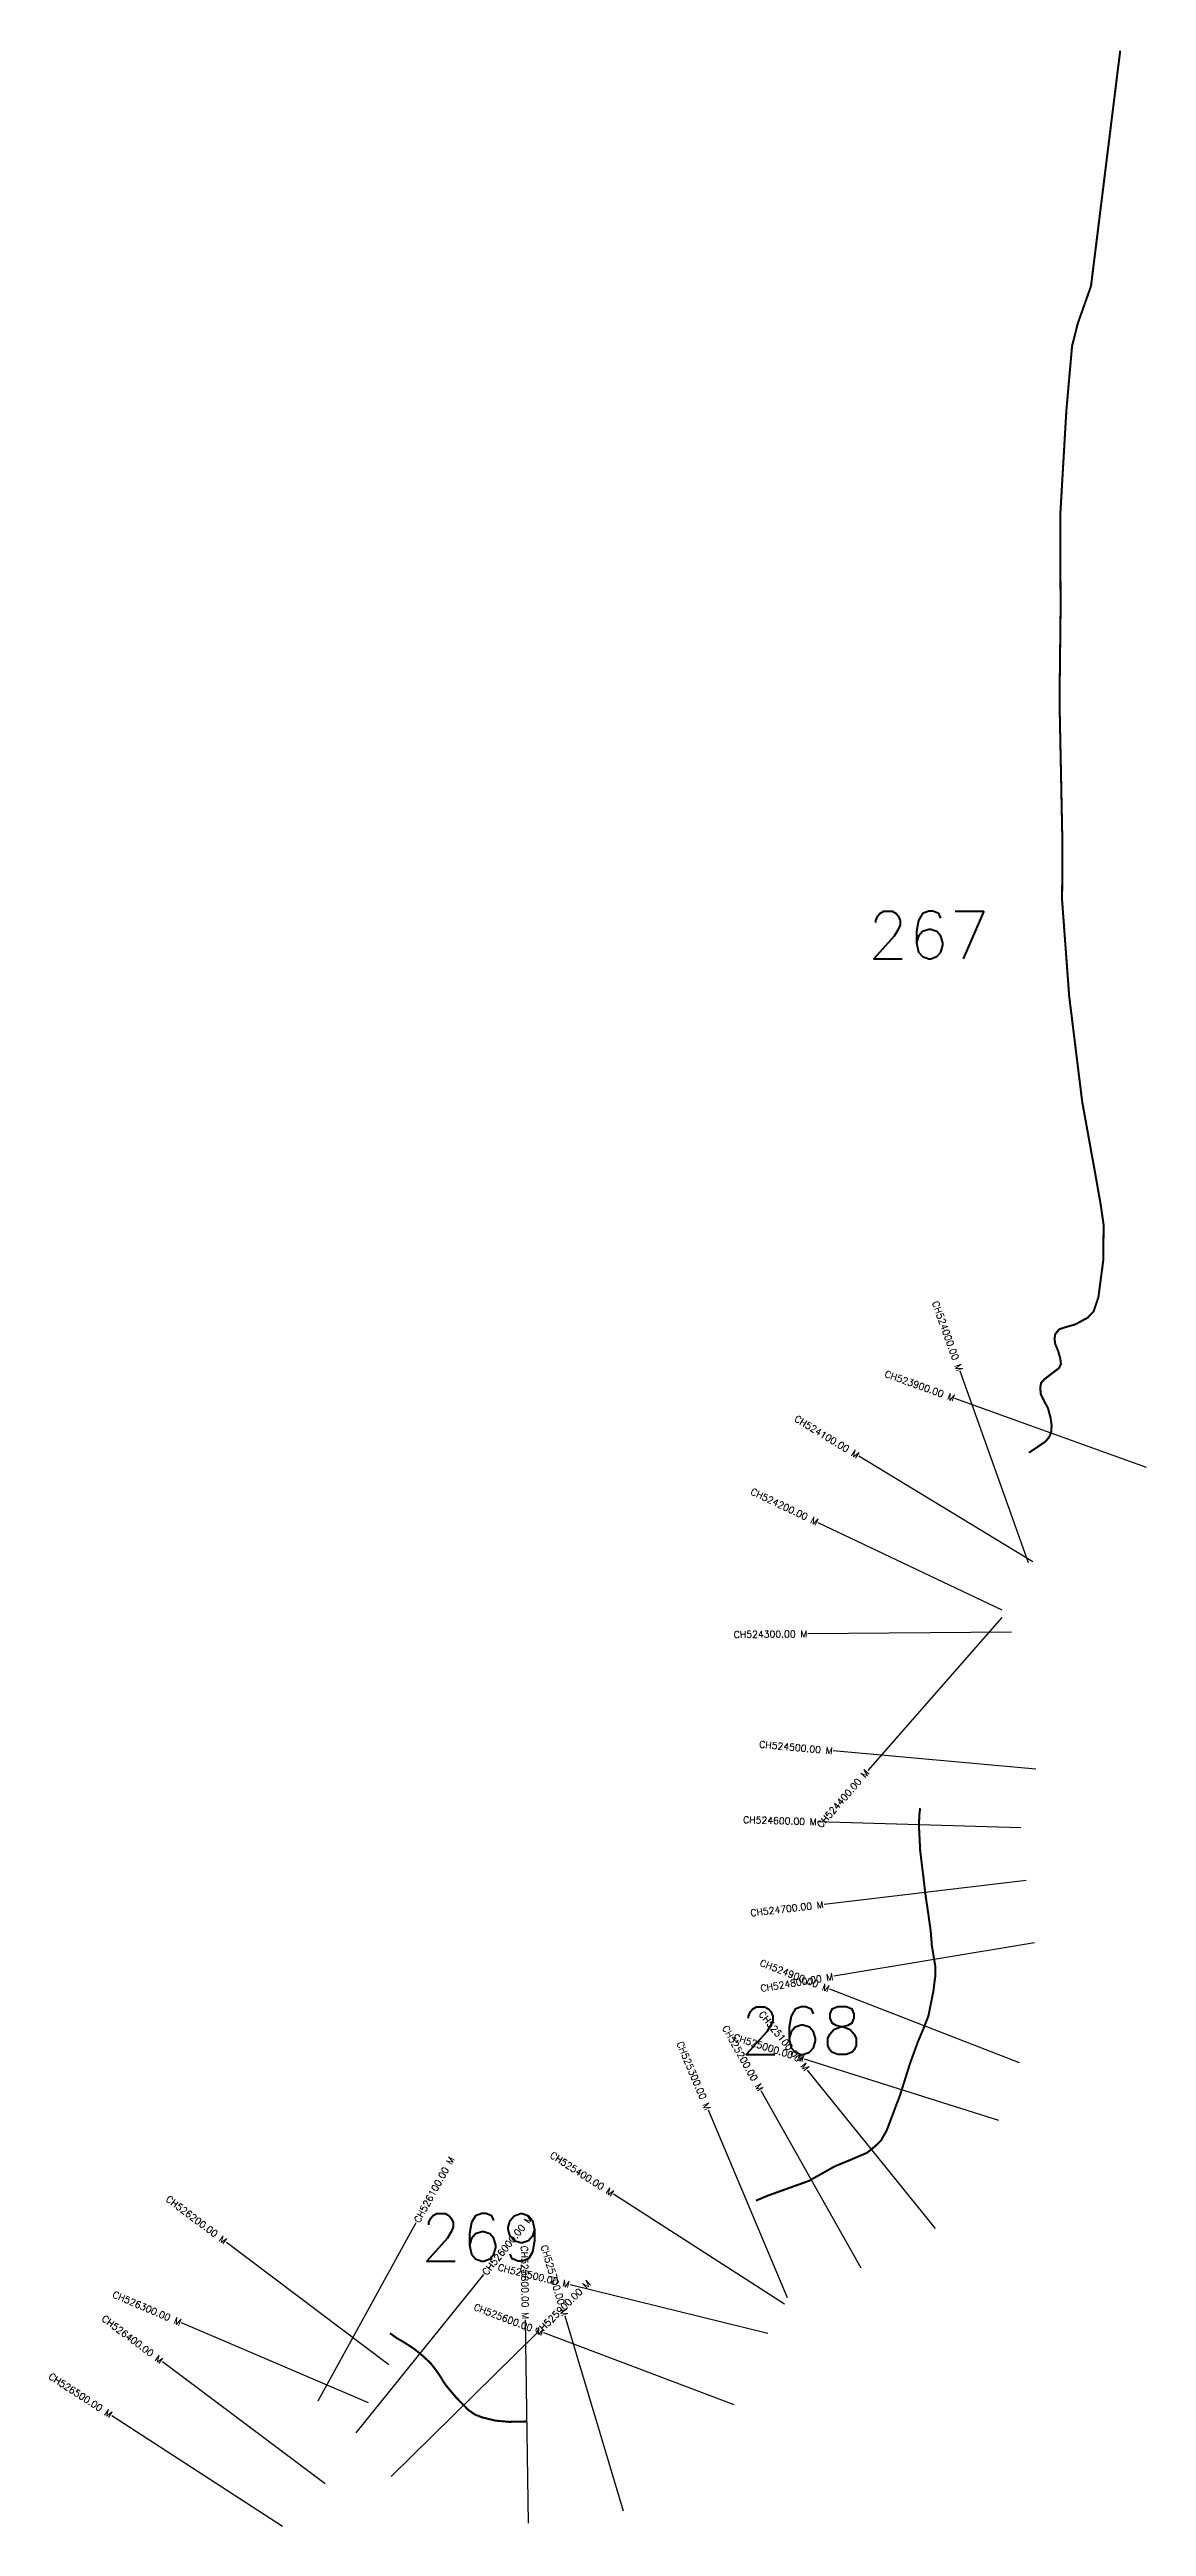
# Model space of a CAD drawing. Header units: metres. Extents: x 316827 to 322033, y 1872732 to 1878514.
# Drawn here: x 316882 to 318499, y 1874861 to 1878514 of the extents above; entities that cross this region are included whole.
import ezdxf
from ezdxf.enums import TextEntityAlignment as Align

# ---------------------------------------------------------------- set-up
doc = ezdxf.new("R2010")
doc.units = ezdxf.units.M
for name, color, linetype in [('CS', 134, 'Continuous'), ('CSMark', 6, 'Continuous'), ('NATURALLY PROTECTED', 3, 'Continuous')]:
    doc.layers.add(name, color=color, linetype=linetype)
doc.styles.get("Standard").update_dxf_attribs({"font": 'simplex.shx'})

msp = doc.modelspace()

# ---------------------------------------------------------------- linework, layer by layer
at = {"layer": 'CS'}
for p, q in [((318324.7, 1876281.9), (318224, 1876564.5)), ((318498.7, 1876422.6), (318216.5, 1876524.2)), ((318331.2, 1876283.6), (318074.7, 1876439.2)), ((318285.9, 1876212.3), (318015, 1876341.2)), ((318285.6, 1876201.4), (318087.8, 1875975.9)), ((318299.8, 1876179.8), (317999.8, 1876177.3)), ((318335.8, 1875977.8), (318037, 1876004.7)), ((318313.4, 1875891.1), (318013.6, 1875900.1)), ((318321.6, 1875813.7), (318023.7, 1875778.4)), ((318333.8, 1875721.7), (318037.9, 1875672.3)), ((318311.4, 1875544.8), (318031.8, 1875653.4)), ((318281, 1875459.8), (317994.9, 1875550.1)), ((318187.6, 1875300.6), (317999.2, 1875534.1)), ((317969.4, 1875198.3), (317853, 1875474.8)), ((318078, 1875241.8), (317930.9, 1875503.3)), ((317965.4, 1875188.7), (317713.1, 1875350.9)), ((317277.7, 1875046.3), (317422.2, 1875309.2)), ((317382, 1875099.3), (317142.5, 1875280)), ((317333.8, 1874999.2), (317522, 1875232.8)), ((317940.4, 1875145.7), (317649.2, 1875217.5)), ((317352, 1875043.3), (317076.1, 1875161.1)), ((317385.2, 1874934.8), (317599.1, 1875145.1)), ((317587.8, 1874865.9), (317583.3, 1875165.8)), ((317890.8, 1875040.3), (317610.2, 1875146.6)), ((317727.7, 1874883.5), (317641.9, 1875171)), ((317288.2, 1874923.9), (317048.1, 1875103.8)), ((317225.4, 1874861.1), (316973.7, 1875024.4))]:
    msp.add_line(p, q, dxfattribs=at)
at = {"layer": 'NATURALLY PROTECTED', "const_width": 3, "flags": 128}
for points in [[(318460.1, 1878512.1), (318417, 1878164.7), (318397.6, 1878109.9), (318389.1, 1878076.4), (318380.7, 1877981.4), (318371.6, 1877825.4), (318372.2, 1877688.8), (318370.6, 1877552.3), (318374.9, 1877341.8), (318374.4, 1877259.2), (318384.8, 1877118.2), (318404, 1876962.3), (318417.5, 1876887.7), (318421.6, 1876865.2), (318431.5, 1876809.3), (318435.6, 1876780.2), (318435.1, 1876728.2), (318427.9, 1876673.6), (318420.8, 1876652.6), (318411.7, 1876643.3), (318393.9, 1876633.7), (318378.2, 1876629.2), (318370.3, 1876626.5), (318364.4, 1876619.5), (318363.2, 1876612.6), (318364.3, 1876604.7), (318368.5, 1876594.6), (318371.8, 1876583.2), (318372.7, 1876575.2), (318369.8, 1876569.2), (318362.7, 1876563.8), (318348.7, 1876553.1), (318343.5, 1876547.5), (318342.1, 1876539.9), (318343.1, 1876530.4), (318348.1, 1876520.3), (318353.6, 1876510.2), (318357.4, 1876495.9), (318358.9, 1876485), (318358.5, 1876475.7), (318355.7, 1876468), (318349.6, 1876460.6), (318325.5, 1876444.5)], [(318165.2, 1875920.3), (318163.9, 1875910.2), (318163.4, 1875893.6), (318165.2, 1875857.9), (318167.5, 1875838.3), (318170, 1875818.2), (318173.2, 1875791), (318177.2, 1875764.2), (318180.7, 1875739.4), (318182.4, 1875717.5), (318187.5, 1875687.2), (318187.6, 1875673.6), (318184.5, 1875649.5), (318177.2, 1875613.5), (318169.7, 1875594.3), (318161.8, 1875575.6), (318150.7, 1875545.2), (318135.6, 1875497.4), (318115.9, 1875445.2), (318107.5, 1875430.2), (318098.8, 1875421.7), (318086.9, 1875412.1), (318061.1, 1875401.1), (318039.3, 1875392.1), (318001, 1875370.6), (317940.3, 1875348.8), (317923.1, 1875341.5)], [(317586.3, 1875015.9), (317580.8, 1875015.8), (317559.2, 1875015.3), (317538.6, 1875017.2), (317518.8, 1875022.1), (317508.4, 1875026.3), (317499.2, 1875032.8), (317481.6, 1875050.7), (317467.5, 1875067.5), (317463.2, 1875073.3), (317458, 1875082), (317451.2, 1875091.9), (317443.6, 1875101.7), (317431.5, 1875113), (317419.3, 1875122.9), (317406, 1875131.6), (317393, 1875139.2), (317384.2, 1875145.6), (317383.6, 1875146.2)]]:
    msp.add_lwpolyline(points, dxfattribs=at)

# ---------------------------------------------------------------- texts
at = {"char_height": 70, "attachment_point": 1}
for s, insert in [('267', (318087.8, 1877242.8)), ('268', (317899.9, 1875627.1)), ('269', (317428.8, 1875322.4))]:
    msp.add_mtext_dynamic_manual_height_columns(s, width=95.172, gutter_width=1, heights=[0], dxfattribs=dict(at, insert=insert))
at = {"layer": 'CSMark'}
for s, rotation, p in [('CH524000.00 M', 289.6072, (318223.7, 1876565.4)), ('CH523900.00 M', 340.1858, (318215.6, 1876524.6)), ('CH524100.00 M', 328.7499, (318073.9, 1876439.8)), ('CH524200.00 M', 334.5513, (318014.1, 1876341.6)), ('CH524300.00 M', 0.4785, (317998.8, 1876177.3)), ('CH524500.00 M', 354.854, (318036, 1876004.8)), ('CH524400.00 M', 48.7506, (318087.2, 1875975.1)), ('CH524600.00 M', 358.2819, (318012.6, 1875900.1)), ('CH524700.00 M', 6.7436, (318022.7, 1875778.3)), ('CH524900.00 M', 338.7852, (318030.8, 1875653.7)), ('CH524800.00 M', 9.4877, (318036.9, 1875672.1)), ('CH525100.00 M', 308.8966, (317998.6, 1875534.9)), ('CH525200.00 M', 299.3469, (317930.4, 1875504.2)), ('CH525000.00 M', 342.4824, (317994, 1875550.4)), ('CH525300.00 M', 292.835, (317852.6, 1875475.7)), ('CH525400.00 M', 327.2628, (317712.3, 1875351.5)), ('CH526200.00 M', 322.9636, (317141.7, 1875280.6)), ('CH525800.00 M', 270.8615, (317583.3, 1875166.8)), ('CH525700.00 M', 286.6131, (317641.6, 1875171.9)), ('CH525500.00 M', 346.1488, (317648.2, 1875217.7)), ('CH526300.00 M', 336.8837, (317075.2, 1875161.5)), ('CH525600.00 M', 339.2557, (317609.3, 1875146.9)), ('CH526400.00 M', 323.1519, (317047.3, 1875104.4)), ('CH526500.00 M', 327.0173, (316972.9, 1875024.9))]:
    msp.add_text(s, height=10, rotation=rotation, dxfattribs=at).set_placement(p, align=Align.MIDDLE_RIGHT)
for s, rotation, p in [('CH526100.00 M', 61.2076, (317422.7, 1875310.1)), ('CH526000.00 M', 51.1389, (317522.6, 1875233.5)), ('CH525900.00 M', 44.5167, (317599.8, 1875145.8))]:
    msp.add_text(s, height=10, rotation=rotation, dxfattribs=at).set_placement(p, align=Align.MIDDLE_LEFT)

doc.saveas('drawing.dxf')
